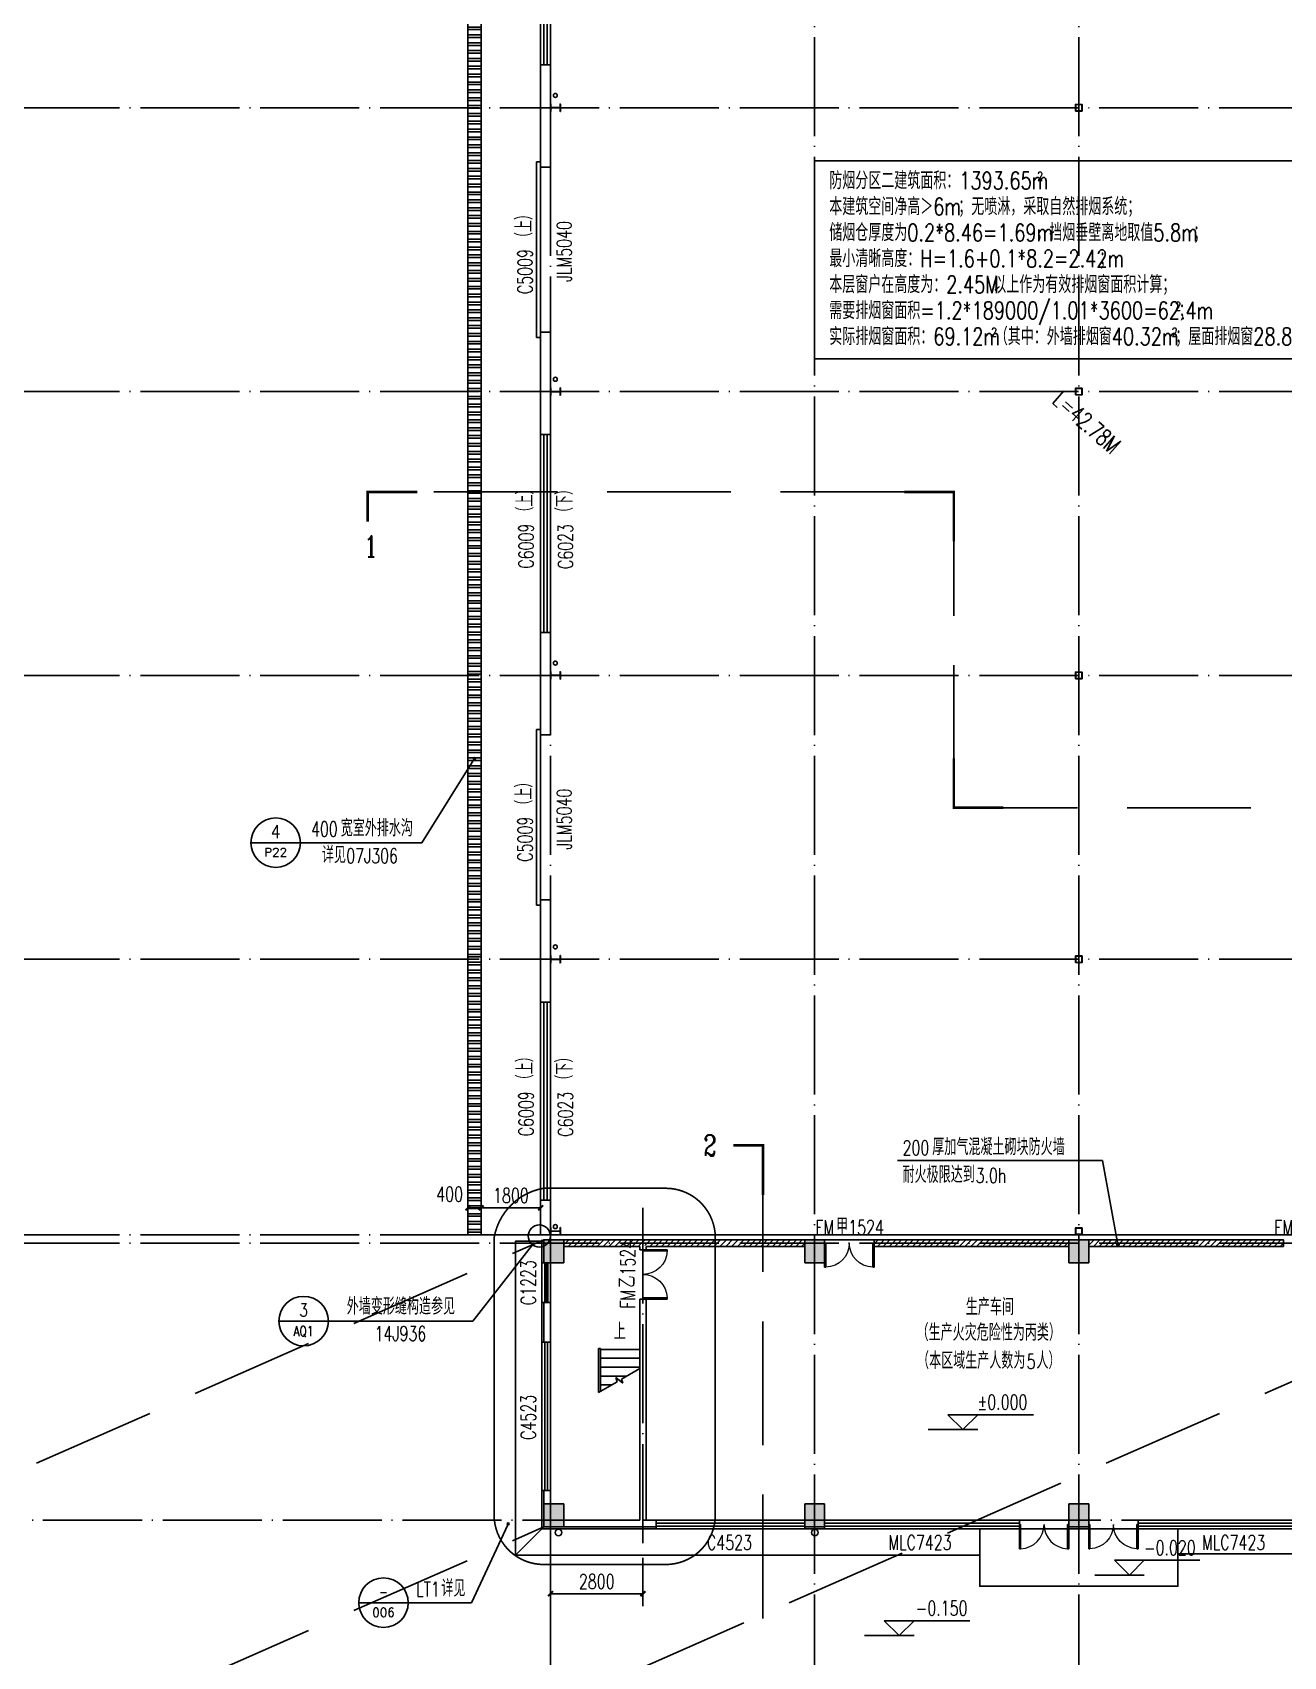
# Model space of a CAD drawing. Extents: x 409931 to 937299, y -508824 to 132289.
# Drawn here: x 493922 to 531812, y -167405 to -118196 of the extents above; entities that cross this region are included whole.
import ezdxf
from ezdxf.enums import TextEntityAlignment as Align

# ---------------------------------------------------------------- set-up
doc = ezdxf.new("R2010")
doc.units = 0
doc.header["$LTSCALE"] = 1500
doc.header["$MEASUREMENT"] = 0
doc.linetypes.add('DASH', pattern=[0.35, 0.25, -0.1])
doc.linetypes.add('DOTE', pattern=[2.42, 2, -0.2, 0.02, -0.2])
doc.layers.get('Defpoints').update_dxf_attribs({"color": 252})
for name, color, linetype in [('07m', 36, 'Continuous'), ('A-Other(建筑其它)', 33, 'Continuous'), ('A-Stair(建筑楼梯、踏步、电梯)', 25, 'Continuous'), ('A-Wall(建筑墙)', 7, 'Continuous'), ('COLUMN', 2, 'Continuous'), ('DIM_ELEV', 3, 'Continuous'), ('DIM_IDEN', 3, 'Continuous'), ('DIM_LEAD', 3, 'Continuous'), ('DIM_SYMB', 3, 'Continuous'), ('DOOR_FIRE', 4, 'Continuous'), ('DOOR_FIRE_TEXT', 7, 'Continuous'), ('DOTE', 1, 'Continuous'), ('PUB_DIM', 3, 'Continuous'), ('PUB_HATCH', 8, 'Continuous'), ('PUB_STRM', 4, 'Continuous'), ('PUB_TEXT', 7, 'Continuous'), ('STAIR', 2, 'Continuous'), ('SURFACE', 6, 'Continuous'), ('WALL', 7, 'Continuous'), ('WINDOW', 4, 'Continuous'), ('WINDOW_TEXT', 7, 'Continuous'), ('排烟注明', 6, 'Continuous')]:
    doc.layers.add(name, color=color, linetype=linetype)
doc.styles.add('_HZTXT', font='txt.shx', dxfattribs={"width": 0.75, "bigfont": 'HZTXT.shx'})
doc.styles.add('_TCH_DIM', font='SIMPLEX', dxfattribs={"bigfont": 'GBCBIG'})
doc.styles.add('_TCH_DIM_T3', font='SIMPLEX', dxfattribs={"width": 0.705882, "bigfont": 'GBCBIG'})
doc.styles.add('_TCH_LABEL', font='COMPLEX', dxfattribs={"bigfont": 'GBCBIG'})
doc.styles.add('_TCH_WINDOW', font='SIMPLEX', dxfattribs={"bigfont": 'GBCBIG'})
doc.dimstyles.new('_TCH_ARCH&&150', dxfattribs={"dimtxt": 446.25, "dimasz": 150, "dimexe": 375, "dimexo": 450, "dimgap": 150, "dimtad": 1, "dimdec": 0, "dimzin": 0, "dimdsep": 46, "dimtxsty": '_TCH_DIM_T3', "dimblk": 'ARCHTICK', "dimcen": 0.09, "dimclrt": 7, "dimazin": 2, "dimtfac": 1, "dimtdec": 0, "dimtix": 1, "dimtmove": 2, "dimatfit": 3, "dimfxl": 0, "dimtolj": 1, "dimtzin": 0, "dimarcsym": 0})
pattern_1 = [(45, (0, 89.76), (-88.388383, 88.388383), [])]

# ---------------------------------------------------------------- blocks, each defined once
blk = doc.blocks.new('A$C2EA612DB')
for points in [[(-31700, 34055), (-31700, 34275), (-31710, 34275), (-31710, 34169), (-31990, 34169), (-31990, 34275), (-32000, 34275), (-32000, 34055), (-31990, 34055), (-31990, 34161), (-31710, 34161), (-31710, 34055)], [(-16100, 34065), (-15900, 34065), (-15900, 34265), (-16100, 34265)], [(-16094, 34071), (-15906, 34071), (-15906, 34259), (-16094, 34259)], [(-31700, 25455), (-31700, 25675), (-31710, 25675), (-31710, 25569), (-31990, 25569), (-31990, 25675), (-32000, 25675), (-32000, 25455), (-31990, 25455), (-31990, 25561), (-31710, 25561), (-31710, 25455)], [(-16100, 25465), (-15900, 25465), (-15900, 25665), (-16100, 25665)], [(-16094, 25471), (-15906, 25471), (-15906, 25659), (-16094, 25659)], [(-31700, 16855), (-31700, 17075), (-31710, 17075), (-31710, 16969), (-31990, 16969), (-31990, 17075), (-32000, 17075), (-32000, 16855), (-31990, 16855), (-31990, 16961), (-31710, 16961), (-31710, 16855)], [(-16100, 16865), (-15900, 16865), (-15900, 17065), (-16100, 17065)], [(-16094, 16871), (-15906, 16871), (-15906, 17059), (-16094, 17059)], [(-31700, 8255), (-31700, 8475), (-31710, 8475), (-31710, 8369), (-31990, 8369), (-31990, 8475), (-32000, 8475), (-32000, 8255), (-31990, 8255), (-31990, 8361), (-31710, 8361), (-31710, 8255)], [(-16100, 8265), (-15900, 8265), (-15900, 8465), (-16100, 8465)], [(-16094, 8271), (-15906, 8271), (-15906, 8459), (-16094, 8459)], [(-31700, 15), (-31700, 235), (-31710, 235), (-31710, 129), (-31990, 129), (-31990, 235), (-32000, 235), (-32000, 15), (-31990, 15), (-31990, 121), (-31710, 121), (-31710, 15)], [(-16100, 25), (-15900, 25), (-15900, 225), (-16100, 225)], [(-16094, 31), (-15906, 31), (-15906, 219), (-16094, 219)]]:
    blk.add_lwpolyline(points, close=True)
blk = doc.blocks.new('雨水管')
at = {"layer": 'PUB_STRM'}
for centre, radius in [((-32054, 43373), 60), ((-32054, 34773), 60), ((-32054, 26173), 60), ((-32054, 17573), 60), ((-32054, 9098), 60), ((-31957, -170), 100), ((-24193, -170), 100)]:
    blk.add_circle(centre, radius, dxfattribs=at)
blk = doc.blocks.new('_ArchTick')
at = {"color": 0, "linetype": 'ByBlock', "const_width": 0.4}
blk.add_lwpolyline([(-0.5, -0.5), (0.5, 0.5)], dxfattribs=at)
blk = doc.blocks.new('*D62')
at = {"layer": 'Defpoints', "color": 0}
for p in [(507512, -153810), (507112, -154627), (507512, -154627)]:
    blk.add_point(p, dxfattribs=at)
at = {"layer": 'PUB_DIM', "color": 0, "lineweight": -2}
for p, q in [((507112, -154177), (507112, -153435)), ((507512, -154177), (507512, -153435)), ((507112, -153810), (507512, -153810))]:
    blk.add_line(p, q, dxfattribs=at)
at = {"layer": 'PUB_DIM', "color": 0, "lineweight": -2, "xscale": 150, "yscale": 150, "zscale": 150, "rotation": 180}
blk.add_blockref('_ArchTick', (507112, -153810), dxfattribs=at)
at = {"layer": 'PUB_DIM', "color": 0, "lineweight": -2, "xscale": 150, "yscale": 150, "zscale": 150}
blk.add_blockref('_ArchTick', (507512, -153810), dxfattribs=at)
at = {"layer": 'PUB_DIM', "color": 7, "insert": (506557, -153397), "char_height": 446.2, "attachment_point": 5, "style": '_TCH_DIM_T3'}
blk.add_mtext('\\A1;400', dxfattribs=at)
blk = doc.blocks.new('*D63')
at = {"layer": 'Defpoints', "color": 0}
for p in [(509312, -153810), (507512, -154627), (509312, -154627)]:
    blk.add_point(p, dxfattribs=at)
at = {"layer": 'PUB_DIM', "color": 0, "lineweight": -2}
for p, q in [((507512, -154177), (507512, -153435)), ((509312, -154177), (509312, -153435)), ((507512, -153810), (509312, -153810))]:
    blk.add_line(p, q, dxfattribs=at)
at = {"layer": 'PUB_DIM', "color": 0, "lineweight": -2, "xscale": 150, "yscale": 150, "zscale": 150, "rotation": 180}
blk.add_blockref('_ArchTick', (507512, -153810), dxfattribs=at)
at = {"layer": 'PUB_DIM', "color": 0, "lineweight": -2, "xscale": 150, "yscale": 150, "zscale": 150}
blk.add_blockref('_ArchTick', (509312, -153810), dxfattribs=at)
at = {"layer": 'PUB_DIM', "color": 7, "insert": (508412, -153437), "char_height": 446.2, "attachment_point": 5, "style": '_TCH_DIM_T3'}
blk.add_mtext('\\A1;1800', dxfattribs=at)
blk = doc.blocks.new('*D796')
at = {"layer": 'Defpoints', "color": 0}
for p in [(509612, -163969), (512412, -163969), (512412, -165502)]:
    blk.add_point(p, dxfattribs=at)
at = {"layer": 'PUB_DIM', "color": 0, "lineweight": -2}
for p, q in [((509612, -164419), (509612, -165877)), ((512412, -164419), (512412, -165877)), ((509612, -165502), (512412, -165502))]:
    blk.add_line(p, q, dxfattribs=at)
at = {"layer": 'PUB_DIM', "color": 0, "lineweight": -2, "xscale": 150, "yscale": 150, "zscale": 150, "rotation": 180}
blk.add_blockref('_ArchTick', (509612, -165502), dxfattribs=at)
at = {"layer": 'PUB_DIM', "color": 0, "lineweight": -2, "xscale": 150, "yscale": 150, "zscale": 150}
blk.add_blockref('_ArchTick', (512412, -165502), dxfattribs=at)
at = {"layer": 'PUB_DIM', "color": 7, "insert": (511012, -165129), "char_height": 446.2, "attachment_point": 5, "style": '_TCH_DIM_T3'}
blk.add_mtext('\\A1;2800', dxfattribs=at)
blk = doc.blocks.new('$DorLib2D$00000126')
at = {"color": 0, "linetype": 'Continuous'}
for p, q in [((-0.532, 0.5), (-0.532, 0.9)), ((0.532, 0.9), (0.532, 0.5))]:
    blk.add_line(p, q, dxfattribs=at)
at = {"color": 0, "linetype": 'DASH'}
for p, q in [((-0.532, 0.9), (0.532, 0.9)), ((-0.532, 0.5), (0.532, 0.5))]:
    blk.add_line(p, q, dxfattribs=at)
blk = doc.blocks.new('$DorLib2D$00000002')
for p, q in [((-0.5, 0), (-0.5, 0.4875)), ((-0.475, 0.4875), (-0.5, 0.4875)), ((-0.475, 0), (-0.475, 0.4875)), ((0.475, 0), (0.475, 0.4875)), ((0.475, 0.4875), (0.5, 0.4875)), ((0.5, 0), (0.5, 0.4875)), ((-0.5, 0), (-0.475, 0)), ((0.5, 0), (0.475, 0))]:
    blk.add_line(p, q)
at = {"lineweight": 13}
for centre, start, end in [((-0.4875, 0), 0, 88.53072), ((0.4875, 0), 91.46928, 180)]:
    blk.add_arc(centre, 0.4875, start, end, dxfattribs=at)
blk = doc.blocks.new('$TCHSYS$WIN2D')
for p, q in [((-0.5, 0.5), (0.5, 0.5)), ((-0.5, 0.5), (-0.5, -0.5)), ((0.5, 0.5), (0.5, -0.5)), ((0.5, 0.1667), (-0.5, 0.1667)), ((0.5, -0.1667), (-0.5, -0.1667)), ((-0.5, -0.5), (0.5, -0.5))]:
    blk.add_line(p, q)
blk = doc.blocks.new('$WINLIB2D$00000005')
at = {"color": 0}
for points in [[(-0.5, 0.5), (-0.5, -0.5)], [(-0.5, 0.5), (0.5, 0.5)], [(0.5, -0.5), (0.5, 0.5)], [(0.5, 0.167), (-0.5, 0.167)], [(0.5, 0), (-0.5, 0)], [(0.5, -0.167), (-0.5, -0.167)], [(-0.5, -0.5), (0.5, -0.5)]]:
    blk.add_lwpolyline(points, dxfattribs=at)

msp = doc.modelspace()

# ---------------------------------------------------------------- hatches: boundary and pattern name
at = {"layer": 'PUB_HATCH'}
h = msp.add_hatch(dxfattribs=at)
h.set_pattern_fill('ANSI32', color=256, scale=50, angle=135, style=0)
h.set_pattern_definition([(180, (-537420.5, -0.04), (-1e-14, -238.125), []), (180, (-537499.88, 79.34), (-1e-14, -238.125), [])])
h.paths.add_polyline_path([(507511.7, -79577), (507111.7, -79577), (507111.7, -154627.5), (507511.7, -154627.5)])
for points in [[(509412, -155477.5), (510012, -155477.5), (510012, -154777.5), (509412, -154777.5)], [(517312, -155477.5), (517912, -155477.5), (517912, -154777.5), (517312, -154777.5)], [(525312, -155477.5), (525912, -155477.5), (525912, -154777.5), (525312, -154777.5)], [(509412, -163477.5), (510012, -163477.5), (510012, -162777.5), (509412, -162777.5)], [(517312, -163477.5), (517912, -163477.5), (517912, -162777.5), (517312, -162777.5)], [(525312, -163477.5), (525912, -163477.5), (525912, -162777.5), (525312, -162777.5)]]:
    msp.add_hatch(color=256, dxfattribs=at).paths.add_polyline_path(points)
h = msp.add_hatch(dxfattribs=at)
h.set_pattern_fill('普通砖', color=256, scale=50, style=0)
h.set_pattern_definition(pattern_1)
h.paths.add_polyline_path([(510012, -154777.5), (510012, -154977.5), (512312, -154977.5), (512412, -154910.8), (512412, -154777.5)])
h = msp.add_hatch(dxfattribs=at)
h.set_pattern_fill('普通砖', color=256, scale=50, style=0)
h.set_pattern_definition(pattern_1)
h.paths.add_polyline_path([(517312, -154977.5), (517312, -154777.5), (512412, -154777.5), (512412, -154910.8), (512512, -154977.5)])
h = msp.add_hatch(dxfattribs=at)
h.set_pattern_fill('普通砖', color=256, scale=50, style=0)
h.set_pattern_definition(pattern_1)
h.paths.add_polyline_path([(525312, -154977.5), (525312, -154777.5), (519412, -154777.5), (519412, -154977.5)])
h = msp.add_hatch(dxfattribs=at)
h.set_pattern_fill('普通砖', color=256, scale=50, style=0)
h.set_pattern_definition(pattern_1)
h.paths.add_polyline_path([(525912, -154777.5), (525912, -154977.5), (531812, -154977.5), (531812, -154777.5)])

# ---------------------------------------------------------------- linework, layer by layer
at = {"layer": 'A-Other(建筑其它)', "linetype": 'DASH', "ltscale": 3, "const_width": 50}
msp.add_lwpolyline([(509403, -153216.9), (513103, -153216.9, -0.4142136), (514603, -154716.9), (514603, -163116.9, -0.4142136), (513103, -164616.9), (509403, -164616.9, -0.4142136), (507903, -163116.9), (507903, -154716.9, -0.317981)], format="xyb", close=True, dxfattribs=at)
at = {"layer": 'A-Stair(建筑楼梯、踏步、电梯)'}
msp.add_line((508552.1, -164337.5), (509352, -163537.5), dxfattribs=at)
for points in [[(487312, -79577), (487312, -79977), (507111.7, -79977), (507111.7, -154627.5), (507511.7, -154627.5)], [(522612, -164337.5), (508552.1, -164337.5), (508552.1, -154817.5), (509412, -154817.5)], [(542672, -157677.5), (542672, -164297.5), (528612, -164297.5)]]:
    msp.add_lwpolyline(points, dxfattribs=at)
at = {"layer": 'A-Wall(建筑墙)'}
msp.add_line((541912, -154627.5), (509312, -154627.5), dxfattribs=at)
at = {"layer": 'COLUMN'}
for p, q in [((510012, -154777.5), (509412, -154777.5)), ((509412, -154777.5), (509412, -155477.5)), ((510012, -155477.5), (510012, -154777.5)), ((517912, -154777.5), (517312, -154777.5)), ((517312, -154777.5), (517312, -155477.5)), ((517912, -155477.5), (517912, -154777.5)), ((525912, -154777.5), (525312, -154777.5)), ((525312, -154777.5), (525312, -155477.5)), ((525912, -155477.5), (525912, -154777.5)), ((509412, -155477.5), (510012, -155477.5)), ((517312, -155477.5), (517912, -155477.5)), ((525312, -155477.5), (525912, -155477.5)), ((510012, -162777.5), (509412, -162777.5)), ((509412, -162777.5), (509412, -163477.5)), ((510012, -163477.5), (510012, -162777.5)), ((517912, -162777.5), (517312, -162777.5)), ((517312, -162777.5), (517312, -163477.5)), ((517912, -163477.5), (517912, -162777.5)), ((525912, -162777.5), (525312, -162777.5)), ((525312, -162777.5), (525312, -163477.5)), ((525912, -163477.5), (525912, -162777.5)), ((509412, -163477.5), (510012, -163477.5)), ((517312, -163477.5), (517912, -163477.5)), ((525312, -163477.5), (525912, -163477.5))]:
    msp.add_line(p, q, dxfattribs=at)
at = {"layer": 'DIM_ELEV'}
for p, q in [((522099.5, -160527.9), (521649.5, -160077.9)), ((521649.5, -160077.9), (524238.5, -160077.9)), ((522099.5, -160527.9), (522549.5, -160077.9)), ((521049.5, -160527.9), (522549.5, -160527.9)), ((527142.6, -164940.5), (526692.6, -164490.5)), ((526692.6, -164490.5), (529281.6, -164490.5)), ((527142.6, -164940.5), (527592.6, -164490.5)), ((526092.6, -164940.5), (527592.6, -164940.5)), ((520171, -166769.2), (519721, -166319.2)), ((519721, -166319.2), (522310, -166319.2)), ((520171, -166769.2), (520621, -166319.2)), ((519121, -166769.2), (520621, -166769.2))]:
    msp.add_line(p, q, dxfattribs=at)
at = {"layer": 'DIM_IDEN'}
for p, q in [((507294.1, -140222.7), (505710.4, -142745.9)), ((502038, -142745.9), (500538, -142745.9)), ((505710.4, -142745.9), (502038, -142745.9)), ((509064.9, -154930.4), (507256.7, -157241.5)), ((502884, -157241.5), (501384, -157241.5)), ((507256.7, -157241.5), (502884, -157241.5)), ((508318, -163412.4), (507223.2, -165774)), ((505303.4, -165774), (503803.4, -165774)), ((507223.2, -165774), (505303.4, -165774))]:
    msp.add_line(p, q, dxfattribs=at)
for centre, radius in [((507310.7, -140196.2), 31.2), ((501288, -142745.9), 750), ((509272.1, -154665.6), 336.3), ((502134, -157241.5), 750), ((508331.1, -163384.1), 31.2), ((504553.4, -165774), 750)]:
    msp.add_circle(centre, radius, dxfattribs=at)
at = {"layer": 'DIM_LEAD'}
for p, q in [((526331, -152372.7), (520116.8, -152372.7)), ((526796.3, -154919.1), (526331, -152372.7))]:
    msp.add_line(p, q, dxfattribs=at)
at = {"layer": 'DIM_LEAD', "const_width": 60}
msp.add_lwpolyline([(526801.6, -154948.6, 1), (526790.9, -154889.6, 1)], format="xyb", close=True, dxfattribs=at)
at = {"layer": 'DIM_SYMB', "linetype": 'DASH', "ltscale": 10}
msp.add_line((516047.2, -151999.7), (516047.2, -172742.5), dxfattribs=at)
at = {"layer": 'DIM_SYMB'}
for points in [[(509612, -116177.5, 0, 0, 0), (541219.3, -144229, 140, 0, 0), (541612, -144577.5, 0, 0, 0)], [(509037.2, -129964, 0, 0, 0), (508370.1, -129964, 120, 0, 0), (507920.1, -129964, 0, 0, 0)], [(511687, -157962.5, 0, 0, 0), (511687, -158457.5, 120, 0, 0), (511687, -158907.5, 0, 0, 0)]]:
    msp.add_lwpolyline(points, format="xyseb", dxfattribs=at)
at = {"layer": 'DIM_SYMB', "const_width": 75}
for points in [[(504073.9, -133019.8), (504073.9, -132119.8), (505573.9, -132119.8)], [(520325.8, -132119.8), (521825.8, -132119.8), (521825.8, -133619.8)], [(521825.8, -140185.5), (521825.8, -141685.5), (523325.8, -141685.5)], [(515147.2, -151917.5), (516047.2, -151917.5), (516047.2, -153417.5)]]:
    msp.add_lwpolyline(points, dxfattribs=at)
at = {"layer": 'DIM_SYMB', "linetype": 'DASH', "ltscale": 10}
msp.add_lwpolyline([(506073.9, -132119.8), (521825.8, -132119.8), (521825.8, -141685.5), (556451.6, -141685.5)], dxfattribs=at)
at = {"layer": 'DOOR_FIRE'}
msp.add_line((519412, -154777.5), (517912, -154777.5), dxfattribs=at)
at = {"layer": 'DOTE', "color": 1, "linetype": 'DOTE'}
for p, q in [((509612, -168525), (509612, -39750.6)), ((517612, -168525), (517612, -39750.6)), ((525612, -168525), (525612, -39750.6)), ((482670.9, -120477.5), (545935.2, -120477.5)), ((482670.9, -129077.5), (545935.2, -129077.5)), ((482670.9, -137677.5), (545935.2, -137677.5)), ((482670.9, -146277.5), (545935.2, -146277.5)), ((512412, -163969.2), (512412, -153810.5)), ((482670.9, -154627.5), (545935.2, -154627.5)), ((482670.9, -154877.5), (545935.2, -154877.5)), ((483349.9, -163277.5), (545976.3, -163277.5))]:
    msp.add_line(p, q, dxfattribs=at)
at = {"layer": 'PUB_HATCH', "linetype": 'DASH', "ltscale": 10}
for p, q in [((470022.2, -172133.2), (509412, -154777.5)), ((502422.2, -172133.2), (541812, -154777.5)), ((470022.2, -180833.2), (509412, -163477.5))]:
    msp.add_line(p, q, dxfattribs=at)
at = {"layer": 'STAIR'}
for p, q in [((511062, -158067.5), (511062, -159403.3)), ((511122, -158067.5), (511062, -158067.5)), ((511062, -158097.5), (511062, -159403.3)), ((511122, -158067.5), (511122, -159368.7)), ((512312, -158097.5), (511122, -158097.5)), ((512312, -158367.5), (511122, -158367.5)), ((512312, -158097.5), (512312, -158681.6)), ((512312, -158637.5), (511122, -158637.5)), ((511920.8, -158907.5), (511122, -158907.5)), ((511764.8, -158997.6), (512312, -158681.6)), ((511062, -159403.3), (511626.5, -159077.4)), ((511453.2, -159177.5), (511122, -159177.5)), ((511626.5, -159077.4), (511591.6, -158947)), ((511591.6, -158947), (511797.6, -159119.9)), ((511797.6, -159119.9), (511764.8, -158997.6))]:
    msp.add_line(p, q, dxfattribs=at)
for points in [[(487312, -77777.5), (487312, -79577), (507511.7, -79577), (507511.7, -154627.5), (509412.1, -154627.5)], [(522612, -163537.5), (522612, -165277.5), (528612, -165277.5), (528612, -163537.5)]]:
    msp.add_lwpolyline(points, dxfattribs=at)
at = {"layer": 'SURFACE'}
for p, q in [((509352, -155477.5), (509352, -154777.5)), ((509352, -155477.5), (509412, -155477.5)), ((509352, -156677.5), (509412, -156677.5)), ((509352, -157877.5), (509352, -156677.5)), ((509352, -157877.5), (509412, -157877.5)), ((509352, -162377.5), (509412, -162377.5)), ((509352, -162717.5), (509352, -162377.5)), ((509352, -162717.5), (509352, -163435.3)), ((509352, -163435.3), (509352, -163537.5)), ((509352, -163537.5), (509372.1, -163537.5)), ((509372.1, -163537.5), (510072, -163537.5)), ((512412, -163537.5), (510072, -163537.5)), ((517252, -163537.5), (512412, -163537.5)), ((517252, -163537.5), (517613.6, -163537.5)), ((517613.6, -163537.5), (517972, -163537.5)), ((523812, -163537.5), (517972, -163537.5)), ((525612, -163537.5), (525312, -163537.5)), ((525912, -163537.5), (525612, -163537.5)), ((533252, -163537.5), (527412, -163537.5))]:
    msp.add_line(p, q, dxfattribs=at)
at = {"layer": 'WALL'}
for p, q in [((509612, -119177.5), (509312, -119177.5)), ((509312, -119177.5), (509312, -122277.5)), ((509612, -122277.5), (509612, -119177.5)), ((509312, -122277.5), (509612, -122277.5)), ((509612, -127277.5), (509312, -127277.5)), ((509312, -127277.5), (509312, -130377.5)), ((509612, -130377.5), (509612, -127277.5)), ((509312, -130377.5), (509612, -130377.5)), ((509612, -136377.5), (509312, -136377.5)), ((509312, -136377.5), (509312, -139477.5)), ((509612, -139477.5), (509612, -136377.5)), ((509312, -139477.5), (509612, -139477.5)), ((509612, -144477.5), (509312, -144477.5)), ((509312, -144477.5), (509312, -147577.5)), ((509612, -147577.5), (509612, -144477.5)), ((509312, -147577.5), (509612, -147577.5)), ((509612, -153577.5), (509312, -153577.5)), ((509312, -153577.5), (509312, -154627.5)), ((509612, -154627.5), (509612, -153577.5)), ((509312, -154627.5), (509612, -154627.5)), ((512412, -154777.5), (510012, -154777.5)), ((512312, -154977.5), (510012, -154977.5)), ((512312, -154977.5), (512312, -155077.5)), ((517312, -154777.5), (512412, -154777.5)), ((517312, -154977.5), (512512, -154977.5)), ((512512, -155077.5), (512512, -154977.5)), ((517212, -154777.5), (517212, -154777.5)), ((517312, -154777.5), (517212, -154777.5)), ((517312, -154777.5), (517312, -154777.5)), ((517312, -154827.5), (517312, -154827.5)), ((517312, -154877.5), (517312, -154877.5)), ((525312, -154777.5), (519412, -154777.5)), ((519412, -154777.5), (519412, -154977.5)), ((519412, -154977.5), (525312, -154977.5)), ((531812, -154777.5), (525912, -154777.5)), ((525912, -154977.5), (531812, -154977.5)), ((531812, -154977.5), (531812, -154777.5)), ((512312, -155077.5), (512512, -155077.5)), ((509612, -156677.5), (509412, -156677.5)), ((509412, -156677.5), (509412, -157877.5)), ((509612, -157877.5), (509612, -156677.5)), ((512512, -156577.5), (512312, -156577.5)), ((512312, -156577.5), (512312, -163277.5)), ((512512, -163277.5), (512512, -156577.5)), ((509412, -157877.5), (509612, -157877.5)), ((509612, -162377.5), (509412, -162377.5)), ((509412, -162377.5), (509412, -162777.5)), ((509612, -162777.5), (509612, -162377.5)), ((512312, -163277.5), (510012, -163277.5)), ((512812, -163277.5), (512512, -163277.5)), ((512812, -163477.5), (512812, -163277.5)), ((512412, -163477.5), (510012, -163477.5)), ((512412, -163477.5), (512812, -163477.5))]:
    msp.add_line(p, q, dxfattribs=at)
at = {"layer": 'WINDOW'}
for p, q in [((525312, -163537.5), (523812, -163537.5)), ((527412, -163537.5), (525912, -163537.5))]:
    msp.add_line(p, q, dxfattribs=at)
at = {"layer": '排烟注明', "color": 6}
msp.add_lwpolyline([(517612, -128084.2), (532769.8, -128084.2), (532769.8, -122084.2), (517612, -122084.2)], close=True, dxfattribs=at)

# ---------------------------------------------------------------- block references
at = {"layer": 'COLUMN'}
msp.add_blockref('A$C2EA612DB', (541612, -154642.5), dxfattribs=at)
at = {"layer": 'DOOR_FIRE', "zscale": 200}
for p, xscale, yscale, rotation in [((518662, -154877.5), -1500, 1500, 180.0000000000014), ((512412, -155827.5), 1500, -1500, 89.99999999634242)]:
    msp.add_blockref('$DorLib2D$00000002', p, dxfattribs=dict(at, xscale=xscale, yscale=yscale, rotation=rotation))
at = {"layer": 'WINDOW'}
msp.add_blockref('雨水管', (541812, -163477.5), dxfattribs=at)
for name, p, xscale, yscale, zscale, rotation in [('$TCHSYS$WIN2D', (509462, -116177.5), -6000, 300, -6000, 90.00004499500157), ('$TCHSYS$WIN2D', (509462, -133377.5), -6000, 300, -6000, 90.00004499500157), ('$TCHSYS$WIN2D', (509462, -150577.5), -6000, 300, -6000, 90.00004499500157), ('$DorLib2D$00000002', (524562, -163407.5), 1500, 1500, 1500, 180.0000000032619), ('$DorLib2D$00000002', (526662, -163407.5), -1500, 1500, -1500, 180.0000000032617)]:
    msp.add_blockref(name, p, dxfattribs=dict(at, xscale=xscale, yscale=yscale, zscale=zscale, rotation=rotation))
ref = msp.add_blockref('$DorLib2D$00000126', (509462, -124777.5), dxfattribs=dict(at, xscale=5000, yscale=300, zscale=5000, rotation=90.00004499500157))
ref.add_attrib('A', 'JLM5040', (510247.6, -125760), dxfattribs={"layer": 'WINDOW_TEXT', "height": 446.25, "rotation": 90.00004, "style": '_TCH_WINDOW', "width": 0.705882})
ref = msp.add_blockref('$DorLib2D$00000126', (509462, -141977.5), dxfattribs=dict(at, xscale=5000, yscale=300, zscale=5000, rotation=90.00004499500157))
ref.add_attrib('A', 'JLM5040', (510247.6, -142960), dxfattribs={"layer": 'WINDOW_TEXT', "height": 446.25, "rotation": 90.00004, "style": '_TCH_WINDOW', "width": 0.705882})
ref = msp.add_blockref('$WINLIB2D$00000005', (509482, -156077.5), dxfattribs=dict(at, xscale=-1200, yscale=-260, zscale=-1200, rotation=89.99999999281943))
ref.add_attrib('A', 'C1223', (509162.6, -156760), dxfattribs={"layer": 'WINDOW_TEXT', "height": 446.25, "rotation": 90, "style": '_TCH_WINDOW', "width": 0.705882})
ref = msp.add_blockref('$TCHSYS$WIN2D', (509482, -160127.5), dxfattribs=dict(at, xscale=-4500, yscale=-260, zscale=-4500, rotation=89.99999999281943))
ref.add_attrib('A', 'C4523', (509162.6, -160840), dxfattribs={"layer": 'WINDOW_TEXT', "height": 446.25, "rotation": 90, "style": '_TCH_WINDOW', "width": 0.705882})
ref = msp.add_blockref('$TCHSYS$WIN2D', (515062, -163407.5), dxfattribs=dict(at, xscale=-4500, yscale=-260, zscale=-4500, rotation=180.0000000032619))
ref.add_attrib('A', 'C4523', (514349.5, -164173.1), dxfattribs={"layer": 'WINDOW_TEXT', "height": 446.25, "rotation": 0, "style": '_TCH_WINDOW', "width": 0.705882})
ref = msp.add_blockref('$TCHSYS$WIN2D', (520862, -163407.5), dxfattribs=dict(at, xscale=5900, yscale=-260, zscale=5900, rotation=180.0000000032619))
ref.add_attrib('A', 'MLC7423', (519842, -164173.1), dxfattribs={"layer": 'WINDOW_TEXT', "height": 446.25, "rotation": 0, "style": '_TCH_WINDOW', "width": 0.705882})
ref = msp.add_blockref('$TCHSYS$WIN2D', (530362, -163407.5), dxfattribs=dict(at, xscale=-5900, yscale=-260, zscale=-5900, rotation=180.0000000032617))
ref.add_attrib('A', 'MLC7423', (529342, -164173.1), dxfattribs={"layer": 'WINDOW_TEXT', "height": 446.25, "rotation": 0, "style": '_TCH_WINDOW', "width": 0.705882})

# ---------------------------------------------------------------- texts
at = {"layer": '07m', "color": 2, "style": '_TCH_DIM'}
for p in [(509062, -124608.3), (509092.5, -132926.8), (509062.1, -141808.3), (509092.5, -150126.8)]:
    msp.add_text('（上）', height=506.38, rotation=90, dxfattribs=at).set_placement(p)
at = {"layer": '07m', "color": 2, "style": '_TCH_DIM', "width": 0.705882}
for s, p in [('C5009', (509062, -126123.3)), ('C6009', (509092.5, -134441.8)), ('C5009', (509062.1, -143323.3)), ('C6009', (509092.5, -151641.8))]:
    msp.add_text(s, height=446.25, rotation=90, dxfattribs=at).set_placement(p)
at = {"layer": '07m', "color": 2, "style": '_TCH_DIM'}
for s, height, p in [('生产车间', 506.38, (522189.3, -157063.4)), ('（生产火灾危险性为丙类）', 506.383, (520697, -157837.2)), ('（本区域生产人数为', 506.38, (520712.9, -158689.6)), ('人）', 506.38, (524330.4, -158689.6))]:
    msp.add_text(s, height=height, dxfattribs=at).set_placement(p)
at = {"layer": '07m', "color": 2, "style": '_TCH_DIM', "width": 0.705882}
msp.add_text('5', height=446.2, dxfattribs=at).set_placement((524030.4, -158689.6))
at = {"layer": 'DOOR_FIRE_TEXT', "style": '_TCH_WINDOW', "width": 0.705882}
for s, p in [('FM', (517630.2, -154627.5)), ('1524', (518628.8, -154627.5)), ('FM', (531530.2, -154627.5))]:
    msp.add_text(s, height=446.25, dxfattribs=at).set_placement(p)
at = {"layer": 'DOOR_FIRE_TEXT', "style": '_TCH_WINDOW'}
msp.add_text('甲', height=506.4, dxfattribs=at).set_placement((518260.2, -154627.5))
at = {"layer": 'DOOR_FIRE_TEXT', "style": '_TCH_WINDOW', "width": 0.705882}
for s, p in [('1524', (512180.4, -155860.7)), ('FM', (512180.4, -156859.3))]:
    msp.add_text(s, height=446.25, rotation=90, dxfattribs=at).set_placement(p)
at = {"layer": 'DOOR_FIRE_TEXT', "style": '_TCH_WINDOW'}
msp.add_text('乙', height=506.4, rotation=90, dxfattribs=at).set_placement((512180.4, -156229.3))
at = {"layer": 'PUB_TEXT', "style": '_TCH_DIM', "width": 0.705882}
msp.add_text('L=42.78M', height=510, rotation=318.41095, dxfattribs=at).set_placement((524776.3, -129395.1))
at = {"layer": 'PUB_TEXT', "width": 0.705882}
for s, height, style, p in [('1', 637.5, '_TCH_LABEL', (503977.5, -134088.5)), ('400', 446.25, '_TCH_DIM', (502357.4, -142554.9)), ('07J306', 446.25, '_TCH_DIM', (503425.3, -143367)), ('2', 637.5, '_TCH_LABEL', (514247.2, -152236.2)), ('200', 446.25, '_TCH_DIM', (520274.3, -152215.2)), ('3.0h', 446.25, '_TCH_DIM', (522486, -153055.2)), ('14J936', 446.25, '_TCH_DIM', (504282.9, -157845.3)), ('%%P0.000', 446.25, '_TCH_DIM', (522543.5, -159920.4)), ('-0.020', 446.25, '_TCH_DIM', (527586.6, -164333)), ('LT1', 446.25, '_TCH_DIM', (505540.1, -165588.6)), ('-0.150', 446.25, '_TCH_DIM', (520675, -166161.7))]:
    msp.add_text(s, height=height, dxfattribs=dict(at, style=style)).set_placement(p)
at = {"layer": 'PUB_TEXT', "style": '_TCH_DIM'}
for s, height, p in [('宽室外排水沟', 506.38, (503257.4, -142554.9)), ('详见', 506.38, (502688.1, -143367)), ('厚加气混凝土砌块防火墙', 506.383, (521174.3, -152215.2)), ('耐火极限达到', 506.38, (520274.3, -153055.2)), ('外墙变形缝构造参见', 506.38, (503439.5, -157044.9)), ('上', 506.4, (511530.6, -157805)), ('详见', 506.38, (506305.1, -165588.6))]:
    msp.add_text(s, height=height, dxfattribs=at).set_placement(p)
at = {"layer": 'PUB_TEXT', "style": '_TCH_LABEL'}
for s, height, p, p2 in [('4', 386.6, (501140.7, -142606.4), (501435.3, -142606.4)), ('P22', 260.34, (500940.9, -143168.1), (501635.1, -143168.1)), ('3', 391.5, (502003.5, -157102.7), (502264.5, -157102.7)), ('006', 265.95, (504211.5, -166200.6), (504895.3, -166200.6))]:
    msp.add_text(s, height=height, dxfattribs=at).set_placement(p, p2, align=Align.FIT)
for s, height, width, p, p2 in [('AQ1', 302.7, 0.807692, (501831.3, -157697.6), (502436.7, -157697.6)), ('-', 391.5, 0.777778, (504422.9, -165635.2), (504683.9, -165635.2))]:
    msp.add_text(s, height=height, dxfattribs=dict(at, width=width)).set_placement(p, p2, align=Align.FIT)
at = {"layer": 'WINDOW_TEXT', "style": '_TCH_WINDOW'}
for p in [(510287, -132939.5), (510287, -150139.5)]:
    msp.add_text('（下）', height=506.38, rotation=90.00004, dxfattribs=at).set_placement(p)
at = {"layer": 'WINDOW_TEXT', "style": '_TCH_WINDOW', "width": 0.705882}
for p in [(510287, -134454.5), (510287, -151654.5)]:
    msp.add_text('C6023', height=446.25, rotation=90.00004, dxfattribs=at).set_placement(p)
at = {"layer": '排烟注明', "color": 6, "style": '_HZTXT', "width": 0.75}
for s, height, p in [('防烟分区二建筑面积：', 525, (518054.8, -122945.2, 0)), ('1393.65m', 525, (521992.3, -122945.2, 0)), ('2', 262.5, (524354.8, -122682.7, 0)), ('本建筑空间净高＞', 525, (518054.8, -123732.7, 0)), ('6m', 525, (521204.8, -123732.7, 0)), ('；无喷淋，采取自然排烟系统；', 525, (521962, -123732.7, 0)), ('储烟仓厚度为', 525, (518054.8, -124520.2, 0)), ('0.2*8.46=1.69m', 525, (520417.3, -124520.2, 0)), ('，挡烟垂壁离地取值', 525, (524324.5, -124520.2, 0)), ('5.8m', 525, (527868.3, -124520.2, 0)), ('；', 525, (529079.8, -124520.2, 0)), ('最小清晰高度：', 525, (518054.8, -125307.7, 0)), ('H=1.6+0.1*8.2=2.42m', 525, (520811.1, -125307.7, 0)), ('；', 525, (526232.7, -125307.7, 0)), ('本层窗户在高度为：', 525, (518054.8, -126095.2, 0)), ('2.45M', 525, (521598.6, -126095.2, 0)), ('以上作为有效排烟窗面积计算；', 525, (523022.1, -126095.2, 0)), ('需要排烟窗面积', 525, (518054.8, -126882.7, 0)), ('=1.2*189000/1.01*3600=62.4m', 525, (520811.1, -126882.7, 0)), ('2', 262.5, (528534.6, -126620.2, 0)), ('；', 525, (528640.6, -126882.7, 0)), ('实际排烟窗面积：', 525, (518054.8, -127670.2, 0)), ('69.12m', 525, (521204.8, -127670.2, 0)), ('2', 262.5, (522961.6, -127407.7, 0)), ('（其中：外墙排烟窗', 525, (523067.6, -127670.2, 0)), ('40.32m', 525, (526611.3, -127670.2, 0)), ('2', 262.5, (528428.6, -127407.7, 0)), ('；屋面排烟窗', 525, (528534.6, -127670.2, 0)), ('28.8m', 525, (530897.1, -127670.2, 0))]:
    msp.add_text(s, height=height, dxfattribs=at).set_placement(p)

# ---------------------------------------------------------------- dimensions: what is measured, and where the dimension line sits
at = {"layer": 'PUB_DIM'}
dim = msp.add_linear_dim(base=(507511.7, -153810), p1=(507111.7, -154627.5), p2=(507511.7, -154627.5), angle=0, dimstyle='_TCH_ARCH&&150', dxfattribs=at)
dim.commit()
dim.dimension.update_dxf_attribs({"geometry": '*D62', "text_midpoint": (506556.7, -153397.5), "dimtype": 129})
for p1, p2, distance, picture, middle in [((507511.7, -154627.5), (509312, -154627.5), 817.5, '*D63', (508411.9, -153436.9)), ((509612, -163969.2), (512412, -163969.2), -1533, '*D796', (511012, -165129.1))]:
    dim = msp.add_aligned_dim(p1=p1, p2=p2, distance=distance, dimstyle='_TCH_ARCH&&150', dxfattribs=at)
    dim.commit()
    dim.dimension.update_dxf_attribs({"geometry": picture, "text_midpoint": middle})

doc.saveas('drawing.dxf')
